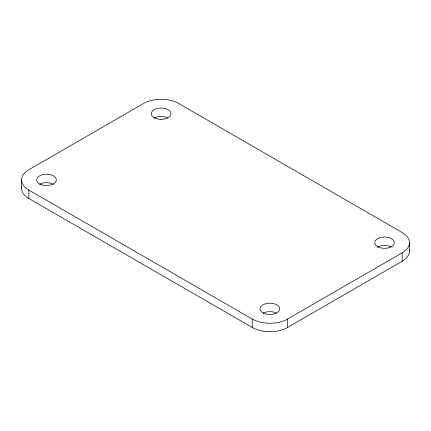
<?xml version="1.0" encoding="UTF-8"?>
<svg xmlns="http://www.w3.org/2000/svg" width="431" height="431" viewBox="0 0 431 431"><rect width="100%" height="100%" fill="white"/><g stroke="black" fill="none" stroke-linecap="round" stroke-linejoin="round"><path stroke-width="0.65" d="M28.855 190.082L252.243 319.048A24.939 14.401 0 0 0 287.515 319.048L402.145 252.868A24.939 14.401 0 0 0 402.145 232.503L178.757 103.532A24.939 14.401 0 0 0 143.485 103.532L28.855 169.717A24.939 14.401 0 0 0 28.855 190.082L28.855 198.497L252.243 327.468A24.939 14.401 0 0 0 287.515 327.468L402.145 261.283A24.939 14.401 0 0 0 409.234 249.226M409.45 242.685L409.45 251.101M402.145 252.868L402.145 261.283M287.515 319.048L287.515 327.468M252.243 319.048L252.243 327.468M21.55 179.899L21.55 188.315M28.855 198.497A24.939 14.401 0 0 1 21.765 186.434M39.55 184.306A9.821 5.668 0 0 1 53.433 184.306M263.217 313.121A9.821 5.668 0 0 1 276.163 312.928M377.33 247.238A9.821 5.668 0 0 1 391.208 246.958M154.179 118.121A9.821 5.668 0 0 1 167.6 117.873M263.589 313.224A9.821 5.668 0 0 0 279.552 309.835A9.821 5.668 0 0 0 266.487 303.548A9.821 5.668 0 0 0 263.589 313.224M377.809 246.828A9.821 5.668 0 0 0 394.074 243.962A9.821 5.668 0 0 0 381.64 237.265A9.821 5.668 0 0 0 377.809 246.828M154.648 117.975A9.821 5.668 0 0 0 170.751 114.824A9.821 5.668 0 0 0 157.967 108.348A9.821 5.668 0 0 0 154.648 117.975M41.581 184.807A9.821 5.668 0 0 0 56.31 179.899A9.821 5.668 0 0 0 41.581 174.986A9.821 5.668 0 0 0 41.581 184.807"/></g></svg>
